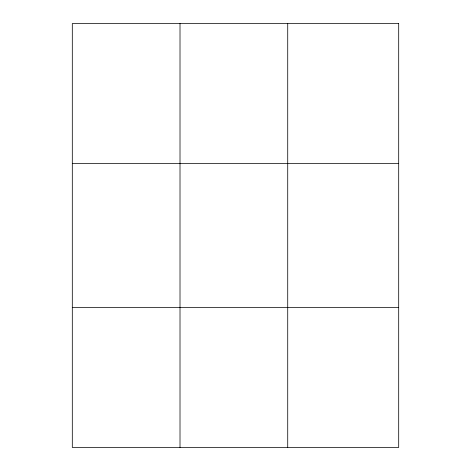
<?xml version="1.0" encoding="UTF-8"?>
<svg xmlns="http://www.w3.org/2000/svg" width="471" height="471" viewBox="0 0 471 471"><rect width="100%" height="100%" fill="white"/><g stroke="black" fill="none" stroke-linecap="round" stroke-linejoin="round"><path stroke-width="0.71" d="M180.01 447.45L180.01 23.55M287.722 447.45L287.722 23.55M72.304 163.437L398.696 163.437M72.304 307.563L398.696 307.563M398.696 23.55L398.696 447.45L72.304 447.45L72.304 23.55L398.696 23.55"/></g></svg>
